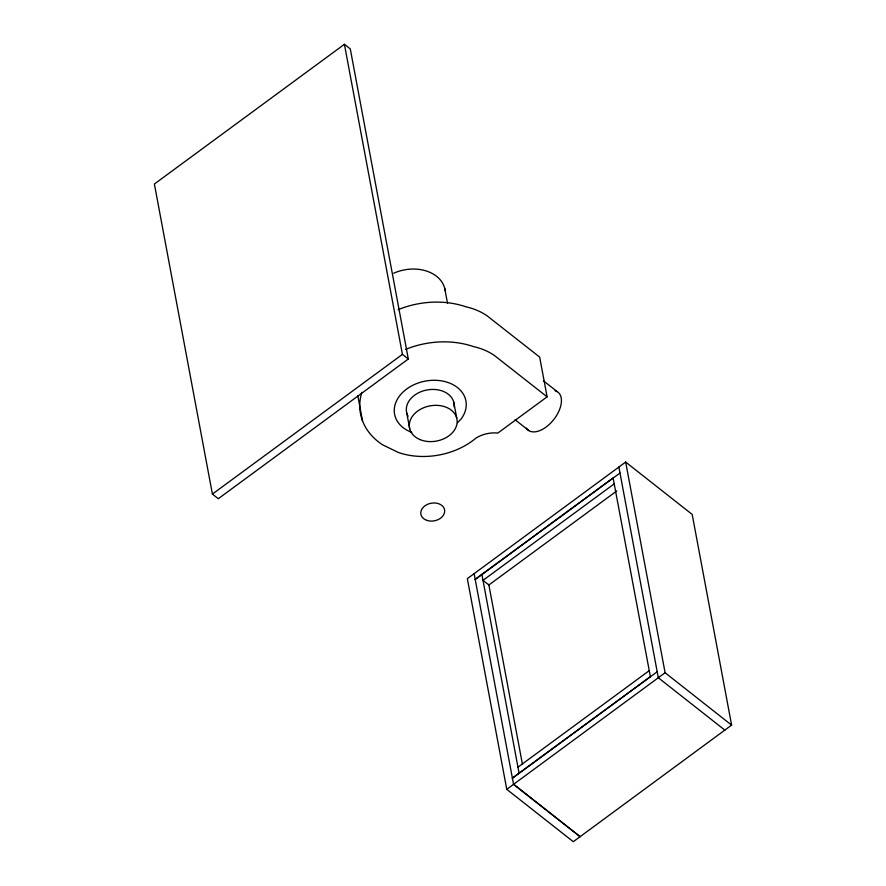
<?xml version="1.0" encoding="UTF-8"?>
<svg xmlns="http://www.w3.org/2000/svg" width="886" height="886" viewBox="0 0 886 886"><rect width="100%" height="100%" fill="white"/><g stroke="black" fill="none" stroke-linecap="round" stroke-linejoin="round"><path stroke-width="1.33" d="M457.508 422.711L461.152 418.945A36.282 26.923 -10.6 0 0 448.737 382.763A36.282 26.923 -10.6 0 0 399.353 396.197A36.282 26.923 -10.6 0 0 411.768 432.379M344.41 44.3L154.386 184.022L212.407 494.089L218.288 498.718L408.313 358.996L350.291 48.929L344.41 44.3L402.432 354.367L408.313 358.996M212.407 494.089L402.432 354.367M398.135 309.668A76.639 56.87 -10.6 0 1 465.914 306.811A62.452 46.338 -10.6 0 1 486.935 315.704L539.663 357.091L547.105 396.839L497.843 433.055A26.957 20.001 -10.6 0 0 476.125 437.983A65.021 48.243 -10.6 0 1 398.29 452.447L382.442 444.728A76.639 56.87 -10.6 0 1 361.809 392.398M625.66 462.071L467.343 578.658L506.77 789.337L573.286 841.7L731.615 725.113L692.188 514.423L625.66 462.071L665.098 672.751L731.615 725.113M475.095 579.389L613.09 477.919L650.402 676.771M475.217 579.477L619.99 473.024M614.208 483.878L483.003 580.352L488.884 584.981L616.756 490.966M517.967 767.187L649.172 670.713M512.296 778.141L650.291 676.683M512.407 778.24L657.19 671.776M506.77 789.337L665.098 672.751M543.45 380.803L557.283 391.69M547.105 396.839L494.377 355.452A62.452 46.338 -10.6 0 0 473.345 346.559A76.639 56.87 -10.6 0 0 405.566 349.416M515.087 419.754L528.909 430.64M724.826 730.097L658.309 677.746L618.882 467.055M513.526 784.199L580.053 836.561M580.075 836.705L513.559 784.354L474.099 573.508M444.694 288.238L447.474 303.09M488.773 584.428L522.43 764.264M453.765 402.222L456.744 418.114M481.884 574.394L519.085 773.157M406.74 412.931L409.72 428.824M357.778 395.61L362.507 420.806M408.081 416.21A24.132 17.908 -10.6 0 1 426.487 390.061A24.132 17.908 -10.6 0 1 454.13 406.884M555.046 390.748A24.132 13.567 -51.8 0 1 554.093 419.122A24.132 13.567 -51.8 0 1 526.384 428.137M393.727 273.22A36.193 26.857 -10.6 0 1 445.149 290.53M426.941 520.403A12.061 8.949 -10.6 0 0 444.694 510.868A12.061 8.949 -10.6 0 0 426.543 504.821A12.061 8.949 -10.6 0 0 426.941 520.403M419.809 439.522A24.132 17.908 -10.6 0 0 457.11 422.788A24.132 17.908 -10.6 0 0 422.766 408.114A24.132 17.908 -10.6 0 0 419.809 439.522"/></g></svg>
